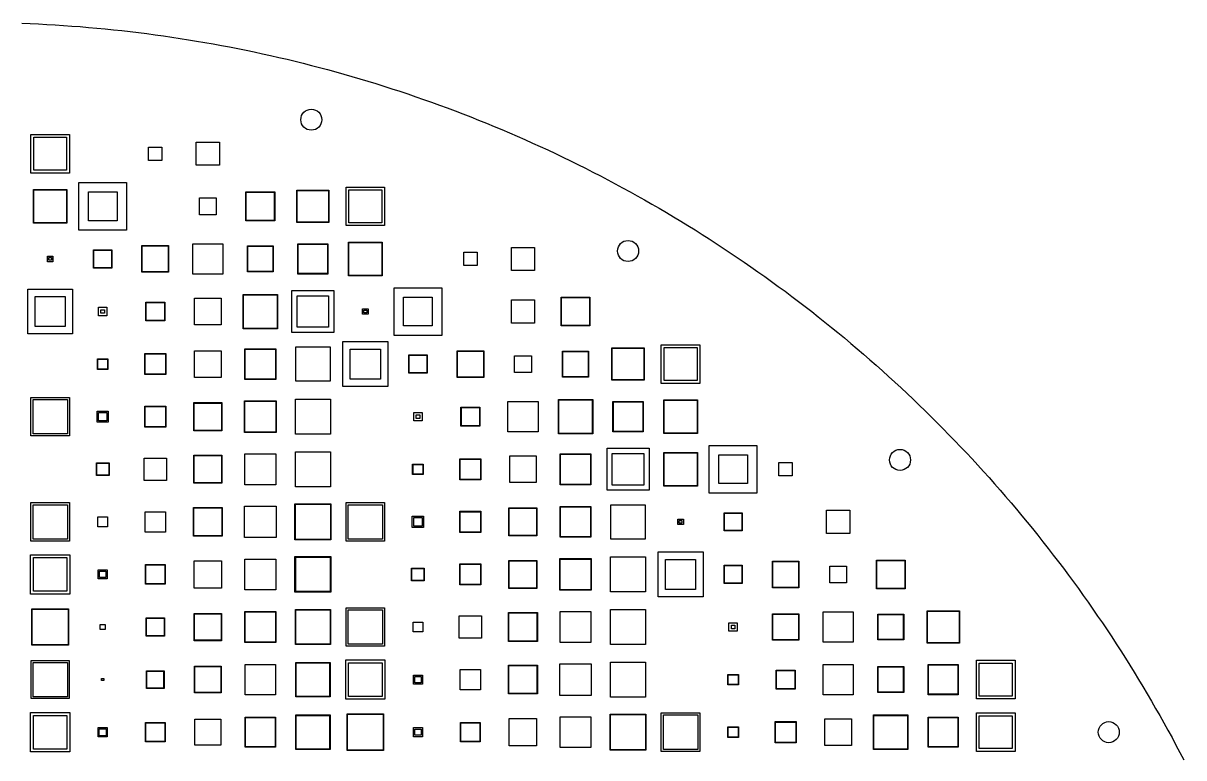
# Model space of a CAD drawing. Header units: millimetres. Extents: x -195 to 195, y -204 to 195.
# Drawn here: x 7.4 to 173.1, y 90.1 to 194.9 of the extents above; entities that cross this region are included whole.
import ezdxf

# ---------------------------------------------------------------- set-up
doc = ezdxf.new("R2010")
doc.units = ezdxf.units.MM
for name, color, linetype in [('M1', 1, 'Continuous'), ('M2', 30, 'Continuous'), ('NPTH', 9, 'Continuous'), ('OUTLINE', 7, 'Continuous')]:
    doc.layers.add(name, color=color, linetype=linetype)

msp = doc.modelspace()

# ---------------------------------------------------------------- linework, layer by layer
at = {"layer": 'M1'}
for points in [[(8.9, 178.6), (13.6, 178.6), (13.6, 173.9), (8.9, 173.9)], [(32.1, 177.9), (35.4, 177.9), (35.4, 174.6), (32.1, 174.6)], [(27.2, 177.2), (27.2, 175.3), (25.3, 175.3), (25.3, 177.2)], [(13.6, 171.1), (13.6, 166.4), (8.9, 166.4), (8.9, 171.1)], [(20.8, 170.8), (20.8, 166.7), (16.7, 166.7), (16.7, 170.8)], [(43.25, 170.75), (43.25, 166.75), (39.25, 166.75), (39.25, 170.75)], [(51, 171), (51, 166.5), (46.5, 166.5), (46.5, 171)], [(58.6, 171.1), (58.6, 166.4), (53.9, 166.4), (53.9, 171.1)], [(34.95, 169.95), (34.95, 167.55), (32.55, 167.55), (32.55, 169.95)], [(20, 162.5), (20, 160), (17.5, 160), (17.5, 162.5)], [(28.1, 163.1), (28.1, 159.4), (24.4, 159.4), (24.4, 163.1)], [(35.9, 163.4), (35.9, 159.1), (31.6, 159.1), (31.6, 163.4)], [(43.1, 163.1), (43.1, 159.4), (39.4, 159.4), (39.4, 163.1)], [(50.9, 163.4), (50.9, 159.1), (46.6, 159.1), (46.6, 163.4)], [(58.6, 163.6), (58.6, 158.9), (53.9, 158.9), (53.9, 163.6)], [(80.4, 162.9), (80.4, 159.6), (77.1, 159.6), (77.1, 162.9)], [(11.65, 161.65), (11.65, 160.85), (10.85, 160.85), (10.85, 161.65)], [(72.2, 162.2), (72.2, 160.3), (70.3, 160.3), (70.3, 162.2)], [(13.4, 155.9), (13.4, 151.6), (9.1, 151.6), (9.1, 155.9)], [(38.8, 156.2), (43.7, 156.2), (43.7, 151.3), (38.8, 151.3)], [(51.75, 156.75), (51.75, 150.75), (45.75, 150.75), (45.75, 156.75)], [(65.8, 155.8), (65.8, 151.7), (61.7, 151.7), (61.7, 155.8)], [(88.25, 155.75), (88.25, 151.75), (84.25, 151.75), (84.25, 155.75)], [(27.6, 155.1), (27.6, 152.4), (24.9, 152.4), (24.9, 155.1)], [(35.65, 155.65), (35.65, 151.85), (31.85, 151.85), (31.85, 155.65)], [(55.85, 154.15), (56.65, 154.15), (56.65, 153.35), (55.85, 153.35)], [(80.4, 155.4), (80.4, 152.1), (77.1, 152.1), (77.1, 155.4)], [(18.5, 154), (19, 154), (19, 153.5), (18.5, 153.5)], [(27.7, 147.7), (27.7, 144.8), (24.8, 144.8), (24.8, 147.7)], [(31.85, 148.15), (35.65, 148.15), (35.65, 144.35), (31.85, 144.35)], [(43.4, 148.4), (43.4, 144.1), (39.1, 144.1), (39.1, 148.4)], [(51.2, 148.7), (51.2, 143.8), (46.3, 143.8), (46.3, 148.7)], [(58.4, 148.4), (58.4, 144.1), (54.1, 144.1), (54.1, 148.4)], [(62.5, 147.5), (65, 147.5), (65, 145), (62.5, 145)], [(73.1, 148.1), (73.1, 144.4), (69.4, 144.4), (69.4, 148.1)], [(88.1, 148.1), (88.1, 144.4), (84.4, 144.4), (84.4, 148.1)], [(96, 148.5), (96, 144), (91.5, 144), (91.5, 148.5)], [(103.6, 148.6), (103.6, 143.9), (98.9, 143.9), (98.9, 148.6)], [(19.45, 146.95), (19.45, 145.55), (18.05, 145.55), (18.05, 146.95)], [(79.95, 147.45), (79.95, 145.05), (77.55, 145.05), (77.55, 147.45)], [(13.7, 141.2), (13.7, 136.3), (8.8, 136.3), (8.8, 141.2)], [(43.45, 140.95), (43.45, 136.55), (39.05, 136.55), (39.05, 140.95)], [(46.25, 141.25), (51.25, 141.25), (51.25, 136.25), (46.25, 136.25)], [(80.9, 140.9), (80.9, 136.6), (76.6, 136.6), (76.6, 140.9)], [(88.7, 141.2), (88.7, 136.3), (83.8, 136.3), (83.8, 141.2)], [(95.9, 140.9), (95.9, 136.6), (91.6, 136.6), (91.6, 140.9)], [(98.9, 141.1), (103.6, 141.1), (103.6, 136.4), (98.9, 136.4)], [(19.55, 139.55), (19.55, 137.95), (17.95, 137.95), (17.95, 139.55)], [(27.7, 140.2), (27.7, 137.3), (24.8, 137.3), (24.8, 140.2)], [(31.8, 140.7), (35.7, 140.7), (35.7, 136.8), (31.8, 136.8)], [(69.9, 140.1), (72.6, 140.1), (72.6, 137.4), (69.9, 137.4)], [(64, 139), (64, 138.5), (63.5, 138.5), (63.5, 139)], [(90.75, 134.25), (96.75, 134.25), (96.75, 128.25), (90.75, 128.25)], [(27.85, 132.85), (27.85, 129.65), (24.65, 129.65), (24.65, 132.85)], [(35.7, 133.2), (35.7, 129.3), (31.8, 129.3), (31.8, 133.2)], [(43.45, 133.45), (43.45, 129.05), (39.05, 129.05), (39.05, 133.45)], [(46.25, 133.75), (51.25, 133.75), (51.25, 128.75), (46.25, 128.75)], [(72.7, 132.7), (72.7, 129.8), (69.8, 129.8), (69.8, 132.7)], [(80.65, 133.15), (80.65, 129.35), (76.85, 129.35), (76.85, 133.15)], [(88.4, 133.4), (88.4, 129.1), (84.1, 129.1), (84.1, 133.4)], [(103.6, 133.6), (103.6, 128.9), (98.9, 128.9), (98.9, 133.6)], [(106.7, 133.3), (110.8, 133.3), (110.8, 129.2), (106.7, 129.2)], [(19.65, 132.15), (19.65, 130.35), (17.85, 130.35), (17.85, 132.15)], [(64.45, 131.95), (64.45, 130.55), (63.05, 130.55), (63.05, 131.95)], [(117.2, 132.2), (117.2, 130.3), (115.3, 130.3), (115.3, 132.2)], [(8.8, 126.2), (13.7, 126.2), (13.7, 121.3), (8.8, 121.3)], [(43.5, 126), (43.5, 121.5), (39, 121.5), (39, 126)], [(51.25, 126.25), (51.25, 121.25), (46.25, 121.25), (46.25, 126.25)], [(58.7, 126.2), (58.7, 121.3), (53.8, 121.3), (53.8, 126.2)], [(91.3, 126.2), (96.2, 126.2), (96.2, 121.3), (91.3, 121.3)], [(19.45, 124.45), (19.45, 123.05), (18.05, 123.05), (18.05, 124.45)], [(24.8, 125.2), (27.7, 125.2), (27.7, 122.3), (24.8, 122.3)], [(35.75, 125.75), (35.75, 121.75), (31.75, 121.75), (31.75, 125.75)], [(62.95, 124.55), (64.55, 124.55), (64.55, 122.95), (62.95, 122.95)], [(72.7, 125.2), (72.7, 122.3), (69.8, 122.3), (69.8, 125.2)], [(80.7, 125.7), (80.7, 121.8), (76.8, 121.8), (76.8, 125.7)], [(88.4, 125.9), (88.4, 121.6), (84.1, 121.6), (84.1, 125.9)], [(110, 125), (110, 122.5), (107.5, 122.5), (107.5, 125)], [(125.4, 125.4), (125.4, 122.1), (122.1, 122.1), (122.1, 125.4)], [(101.65, 124.15), (101.65, 123.35), (100.85, 123.35), (100.85, 124.15)], [(8.45, 119.05), (14.05, 119.05), (14.05, 113.45), (8.45, 113.45)], [(27.65, 117.65), (27.65, 114.85), (24.85, 114.85), (24.85, 117.65)], [(31.8, 118.2), (35.7, 118.2), (35.7, 114.3), (31.8, 114.3)], [(43.45, 118.45), (43.45, 114.05), (39.05, 114.05), (39.05, 118.45)], [(51.2, 118.7), (51.2, 113.8), (46.3, 113.8), (46.3, 118.7)], [(69.8, 117.7), (72.7, 117.7), (72.7, 114.8), (69.8, 114.8)], [(80.7, 118.2), (80.7, 114.3), (76.8, 114.3), (76.8, 118.2)], [(88.45, 118.45), (88.45, 114.05), (84.05, 114.05), (84.05, 118.45)], [(96.25, 118.75), (96.25, 113.75), (91.25, 113.75), (91.25, 118.75)], [(103.4, 118.4), (103.4, 114.1), (99.1, 114.1), (99.1, 118.4)], [(118.1, 118.1), (118.1, 114.4), (114.4, 114.4), (114.4, 118.1)], [(129.25, 118.25), (133.25, 118.25), (133.25, 114.25), (129.25, 114.25)], [(19.4, 116.9), (19.4, 115.6), (18.1, 115.6), (18.1, 116.9)], [(64.65, 117.15), (64.65, 115.35), (62.85, 115.35), (62.85, 117.15)], [(110, 117.5), (110, 115), (107.5, 115), (107.5, 117.5)], [(122.55, 117.45), (124.95, 117.45), (124.95, 115.05), (122.55, 115.05)], [(13.8, 111.3), (13.8, 106.2), (8.7, 106.2), (8.7, 111.3)], [(46.25, 111.25), (51.25, 111.25), (51.25, 106.25), (46.25, 106.25)], [(58.7, 111.2), (58.7, 106.3), (53.8, 106.3), (53.8, 111.2)], [(96.25, 111.25), (96.25, 106.25), (91.25, 106.25), (91.25, 111.25)], [(25, 110), (27.5, 110), (27.5, 107.5), (25, 107.5)], [(35.7, 110.7), (35.7, 106.8), (31.8, 106.8), (31.8, 110.7)], [(43.4, 110.9), (43.4, 106.6), (39.1, 106.6), (39.1, 110.9)], [(63.05, 109.45), (64.45, 109.45), (64.45, 108.05), (63.05, 108.05)], [(72.85, 110.35), (72.85, 107.15), (69.65, 107.15), (69.65, 110.35)], [(80.75, 110.75), (80.75, 106.75), (76.75, 106.75), (76.75, 110.75)], [(84.05, 110.95), (88.45, 110.95), (88.45, 106.55), (84.05, 106.55)], [(118.1, 110.6), (118.1, 106.9), (114.4, 106.9), (114.4, 110.6)], [(125.9, 110.9), (125.9, 106.6), (121.6, 106.6), (121.6, 110.9)], [(133.1, 110.6), (133.1, 106.9), (129.4, 106.9), (129.4, 110.6)], [(141, 111), (141, 106.5), (136.5, 106.5), (136.5, 111)], [(19.1, 109.1), (19.1, 108.4), (18.4, 108.4), (18.4, 109.1)], [(109, 109), (109, 108.5), (108.5, 108.5), (108.5, 109)], [(13.7, 103.7), (13.7, 98.8), (8.8, 98.8), (8.8, 103.7)], [(35.6, 103.1), (35.6, 99.4), (31.9, 99.4), (31.9, 103.1)], [(43.4, 103.4), (43.4, 99.1), (39.1, 99.1), (39.1, 103.4)], [(46.3, 103.7), (51.2, 103.7), (51.2, 98.8), (46.3, 98.8)], [(59.05, 104.05), (59.05, 98.45), (53.45, 98.45), (53.45, 104.05)], [(80.75, 103.25), (80.75, 99.25), (76.75, 99.25), (76.75, 103.25)], [(84, 103.5), (88.5, 103.5), (88.5, 99), (84, 99)], [(96.25, 103.75), (96.25, 98.75), (91.25, 98.75), (91.25, 103.75)], [(125.9, 103.4), (125.9, 99.1), (121.6, 99.1), (121.6, 103.4)], [(133.1, 103.1), (133.1, 99.4), (129.4, 99.4), (129.4, 103.1)], [(140.9, 103.4), (140.9, 99.1), (136.6, 99.1), (136.6, 103.4)], [(148.6, 103.6), (148.6, 98.9), (143.9, 98.9), (143.9, 103.6)], [(18.9, 101.4), (18.9, 101.1), (18.6, 101.1), (18.6, 101.4)], [(27.45, 102.45), (27.45, 100.05), (25.05, 100.05), (25.05, 102.45)], [(64.4, 101.9), (64.4, 100.6), (63.1, 100.6), (63.1, 101.9)], [(72.7, 102.7), (72.7, 99.8), (69.8, 99.8), (69.8, 102.7)], [(109.45, 101.95), (109.45, 100.55), (108.05, 100.55), (108.05, 101.95)], [(114.9, 102.6), (117.6, 102.6), (117.6, 99.9), (114.9, 99.9)], [(13.65, 96.15), (13.65, 91.35), (8.85, 91.35), (8.85, 96.15)], [(51.2, 96.2), (51.2, 91.3), (46.3, 91.3), (46.3, 96.2)], [(58.8, 96.3), (58.8, 91.2), (53.7, 91.2), (53.7, 96.3)], [(96.25, 96.25), (96.25, 91.25), (91.25, 91.25), (91.25, 96.25)], [(103.7, 96.2), (103.7, 91.3), (98.8, 91.3), (98.8, 96.2)], [(133.7, 96.2), (133.7, 91.3), (128.8, 91.3), (128.8, 96.2)], [(27.65, 95.15), (27.65, 92.35), (24.85, 92.35), (24.85, 95.15)], [(35.6, 95.6), (35.6, 91.9), (31.9, 91.9), (31.9, 95.6)], [(39.15, 95.85), (43.35, 95.85), (43.35, 91.65), (39.15, 91.65)], [(69.85, 95.15), (72.65, 95.15), (72.65, 92.35), (69.85, 92.35)], [(80.7, 95.7), (80.7, 91.8), (76.8, 91.8), (76.8, 95.7)], [(84.05, 95.95), (88.45, 95.95), (88.45, 91.55), (84.05, 91.55)], [(108.05, 94.45), (109.45, 94.45), (109.45, 93.05), (108.05, 93.05)], [(117.7, 95.2), (117.7, 92.3), (114.8, 92.3), (114.8, 95.2)], [(125.65, 95.65), (125.65, 91.85), (121.85, 91.85), (121.85, 95.65)], [(140.9, 95.9), (140.9, 91.6), (136.6, 91.6), (136.6, 95.9)], [(148.6, 96.1), (148.6, 91.4), (143.9, 91.4), (143.9, 96.1)], [(19.25, 94.25), (19.25, 93.25), (18.25, 93.25), (18.25, 94.25)], [(64.4, 94.4), (64.4, 93.1), (63.1, 93.1), (63.1, 94.4)]]:
    msp.add_lwpolyline(points, close=True, dxfattribs=at)
at = {"layer": 'M2'}
for points in [[(8.5, 179), (14, 179), (14, 173.5), (8.5, 173.5)], [(32.1, 177.9), (35.4, 177.9), (35.4, 174.6), (32.1, 174.6)], [(27.2, 177.2), (27.2, 175.3), (25.3, 175.3), (25.3, 177.2)], [(13.65, 171.15), (13.65, 166.35), (8.85, 166.35), (8.85, 171.15)], [(22.15, 172.15), (22.15, 165.35), (15.35, 165.35), (15.35, 172.15)], [(43.3, 170.8), (43.3, 166.7), (39.2, 166.7), (39.2, 170.8)], [(51.05, 171.05), (51.05, 166.45), (46.45, 166.45), (46.45, 171.05)], [(59, 171.5), (59, 166), (53.5, 166), (53.5, 171.5)], [(34.95, 169.95), (34.95, 167.55), (32.55, 167.55), (32.55, 169.95)], [(20.05, 162.55), (20.05, 159.95), (17.45, 159.95), (17.45, 162.55)], [(28.15, 163.15), (28.15, 159.35), (24.35, 159.35), (24.35, 163.15)], [(35.9, 163.4), (35.9, 159.1), (31.6, 159.1), (31.6, 163.4)], [(43.05, 163.05), (43.05, 159.45), (39.45, 159.45), (39.45, 163.05)], [(50.85, 163.35), (50.85, 159.15), (46.65, 159.15), (46.65, 163.35)], [(58.65, 163.65), (58.65, 158.85), (53.85, 158.85), (53.85, 163.65)], [(80.4, 162.9), (80.4, 159.6), (77.1, 159.6), (77.1, 162.9)], [(11.45, 161.45), (11.45, 161.05), (11.05, 161.05), (11.05, 161.45)], [(72.2, 162.2), (72.2, 160.3), (70.3, 160.3), (70.3, 162.2)], [(14.45, 156.95), (14.45, 150.55), (8.05, 150.55), (8.05, 156.95)], [(38.85, 156.15), (43.65, 156.15), (43.65, 151.35), (38.85, 151.35)], [(51, 156), (51, 151.5), (46.5, 151.5), (46.5, 156)], [(67.15, 157.15), (67.15, 150.35), (60.35, 150.35), (60.35, 157.15)], [(88.3, 155.8), (88.3, 151.7), (84.2, 151.7), (84.2, 155.8)], [(18.15, 154.35), (19.35, 154.35), (19.35, 153.15), (18.15, 153.15)], [(27.55, 155.05), (27.55, 152.45), (24.95, 152.45), (24.95, 155.05)], [(35.65, 155.65), (35.65, 151.85), (31.85, 151.85), (31.85, 155.65)], [(80.4, 155.4), (80.4, 152.1), (77.1, 152.1), (77.1, 155.4)], [(56.05, 153.95), (56.45, 153.95), (56.45, 153.55), (56.05, 153.55)], [(59.45, 149.45), (59.45, 143.05), (53.05, 143.05), (53.05, 149.45)], [(27.75, 147.75), (27.75, 144.75), (24.75, 144.75), (24.75, 147.75)], [(31.85, 148.15), (35.65, 148.15), (35.65, 144.35), (31.85, 144.35)], [(43.45, 148.45), (43.45, 144.05), (39.05, 144.05), (39.05, 148.45)], [(51.2, 148.7), (51.2, 143.8), (46.3, 143.8), (46.3, 148.7)], [(62.45, 147.55), (65.05, 147.55), (65.05, 144.95), (62.45, 144.95)], [(73.15, 148.15), (73.15, 144.35), (69.35, 144.35), (69.35, 148.15)], [(88.05, 148.05), (88.05, 144.45), (84.45, 144.45), (84.45, 148.05)], [(96.05, 148.55), (96.05, 143.95), (91.45, 143.95), (91.45, 148.55)], [(104, 149), (104, 143.5), (98.5, 143.5), (98.5, 149)], [(19.5, 147), (19.5, 145.5), (18, 145.5), (18, 147)], [(79.95, 147.45), (79.95, 145.05), (77.55, 145.05), (77.55, 147.45)], [(14, 141.5), (14, 136), (8.5, 136), (8.5, 141.5)], [(43.5, 141), (43.5, 136.5), (39, 136.5), (39, 141)], [(46.25, 141.25), (51.25, 141.25), (51.25, 136.25), (46.25, 136.25)], [(80.9, 140.9), (80.9, 136.6), (76.6, 136.6), (76.6, 140.9)], [(88.65, 141.15), (88.65, 136.35), (83.85, 136.35), (83.85, 141.15)], [(95.85, 140.85), (95.85, 136.65), (91.65, 136.65), (91.65, 140.85)], [(98.85, 141.15), (103.65, 141.15), (103.65, 136.35), (98.85, 136.35)], [(19.35, 139.35), (19.35, 138.15), (18.15, 138.15), (18.15, 139.35)], [(27.75, 140.25), (27.75, 137.25), (24.75, 137.25), (24.75, 140.25)], [(31.75, 140.75), (35.75, 140.75), (35.75, 136.75), (31.75, 136.75)], [(64.35, 139.35), (64.35, 138.15), (63.15, 138.15), (63.15, 139.35)], [(69.95, 140.05), (72.55, 140.05), (72.55, 137.45), (69.95, 137.45)], [(105.35, 134.65), (112.15, 134.65), (112.15, 127.85), (105.35, 127.85)], [(27.85, 132.85), (27.85, 129.65), (24.65, 129.65), (24.65, 132.85)], [(35.75, 133.25), (35.75, 129.25), (31.75, 129.25), (31.75, 133.25)], [(43.45, 133.45), (43.45, 129.05), (39.05, 129.05), (39.05, 133.45)], [(46.25, 133.75), (51.25, 133.75), (51.25, 128.75), (46.25, 128.75)], [(72.75, 132.75), (72.75, 129.75), (69.75, 129.75), (69.75, 132.75)], [(80.65, 133.15), (80.65, 129.35), (76.85, 129.35), (76.85, 133.15)], [(88.45, 133.45), (88.45, 129.05), (84.05, 129.05), (84.05, 133.45)], [(91.5, 133.5), (96, 133.5), (96, 129), (91.5, 129)], [(103.65, 133.65), (103.65, 128.85), (98.85, 128.85), (98.85, 133.65)], [(19.6, 132.1), (19.6, 130.4), (17.9, 130.4), (17.9, 132.1)], [(64.5, 132), (64.5, 130.5), (63, 130.5), (63, 132)], [(117.2, 132.2), (117.2, 130.3), (115.3, 130.3), (115.3, 132.2)], [(8.5, 126.5), (14, 126.5), (14, 121), (8.5, 121)], [(43.5, 126), (43.5, 121.5), (39, 121.5), (39, 126)], [(51.3, 126.3), (51.3, 121.2), (46.2, 121.2), (46.2, 126.3)], [(59, 126.5), (59, 121), (53.5, 121), (53.5, 126.5)], [(88.45, 125.95), (88.45, 121.55), (84.05, 121.55), (84.05, 125.95)], [(91.3, 126.2), (96.2, 126.2), (96.2, 121.3), (91.3, 121.3)], [(19.45, 124.45), (19.45, 123.05), (18.05, 123.05), (18.05, 124.45)], [(24.8, 125.2), (27.7, 125.2), (27.7, 122.3), (24.8, 122.3)], [(35.8, 125.8), (35.8, 121.7), (31.7, 121.7), (31.7, 125.8)], [(63.15, 124.35), (64.35, 124.35), (64.35, 123.15), (63.15, 123.15)], [(72.75, 125.25), (72.75, 122.25), (69.75, 122.25), (69.75, 125.25)], [(80.75, 125.75), (80.75, 121.75), (76.75, 121.75), (76.75, 125.75)], [(110.05, 125.05), (110.05, 122.45), (107.45, 122.45), (107.45, 125.05)], [(125.4, 125.4), (125.4, 122.1), (122.1, 122.1), (122.1, 125.4)], [(101.45, 123.95), (101.45, 123.55), (101.05, 123.55), (101.05, 123.95)], [(104.45, 119.45), (104.45, 113.05), (98.05, 113.05), (98.05, 119.45)], [(8.85, 118.65), (13.65, 118.65), (13.65, 113.85), (8.85, 113.85)], [(31.8, 118.2), (35.7, 118.2), (35.7, 114.3), (31.8, 114.3)], [(43.45, 118.45), (43.45, 114.05), (39.05, 114.05), (39.05, 118.45)], [(51.3, 118.8), (51.3, 113.7), (46.2, 113.7), (46.2, 118.8)], [(69.75, 117.75), (72.75, 117.75), (72.75, 114.75), (69.75, 114.75)], [(80.75, 118.25), (80.75, 114.25), (76.75, 114.25), (76.75, 118.25)], [(88.5, 118.5), (88.5, 114), (84, 114), (84, 118.5)], [(96.25, 118.75), (96.25, 113.75), (91.25, 113.75), (91.25, 118.75)], [(118.15, 118.15), (118.15, 114.35), (114.35, 114.35), (114.35, 118.15)], [(129.2, 118.3), (133.3, 118.3), (133.3, 114.2), (129.2, 114.2)], [(19.2, 116.7), (19.2, 115.8), (18.3, 115.8), (18.3, 116.7)], [(27.6, 117.6), (27.6, 114.9), (24.9, 114.9), (24.9, 117.6)], [(64.6, 117.1), (64.6, 115.4), (62.9, 115.4), (62.9, 117.1)], [(110.05, 117.55), (110.05, 114.95), (107.45, 114.95), (107.45, 117.55)], [(122.55, 117.45), (124.95, 117.45), (124.95, 115.05), (122.55, 115.05)], [(13.85, 111.35), (13.85, 106.15), (8.65, 106.15), (8.65, 111.35)], [(46.3, 111.2), (51.2, 111.2), (51.2, 106.3), (46.3, 106.3)], [(59, 111.5), (59, 106), (53.5, 106), (53.5, 111.5)], [(96.25, 111.25), (96.25, 106.25), (91.25, 106.25), (91.25, 111.25)], [(141.05, 111.05), (141.05, 106.45), (136.45, 106.45), (136.45, 111.05)], [(24.95, 110.05), (27.55, 110.05), (27.55, 107.45), (24.95, 107.45)], [(35.65, 110.65), (35.65, 106.85), (31.85, 106.85), (31.85, 110.65)], [(43.45, 110.95), (43.45, 106.55), (39.05, 106.55), (39.05, 110.95)], [(63.05, 109.45), (64.45, 109.45), (64.45, 108.05), (63.05, 108.05)], [(72.85, 110.35), (72.85, 107.15), (69.65, 107.15), (69.65, 110.35)], [(80.8, 110.8), (80.8, 106.7), (76.7, 106.7), (76.7, 110.8)], [(84.05, 110.95), (88.45, 110.95), (88.45, 106.55), (84.05, 106.55)], [(118.15, 110.65), (118.15, 106.85), (114.35, 106.85), (114.35, 110.65)], [(125.9, 110.9), (125.9, 106.6), (121.6, 106.6), (121.6, 110.9)], [(133.05, 110.55), (133.05, 106.95), (129.45, 106.95), (129.45, 110.55)], [(19.1, 109.1), (19.1, 108.4), (18.4, 108.4), (18.4, 109.1)], [(109.35, 109.35), (109.35, 108.15), (108.15, 108.15), (108.15, 109.35)], [(13.95, 103.95), (13.95, 98.55), (8.55, 98.55), (8.55, 103.95)], [(35.65, 103.15), (35.65, 99.35), (31.85, 99.35), (31.85, 103.15)], [(43.4, 103.4), (43.4, 99.1), (39.1, 99.1), (39.1, 103.4)], [(46.35, 103.65), (51.15, 103.65), (51.15, 98.85), (46.35, 98.85)], [(58.65, 103.65), (58.65, 98.85), (53.85, 98.85), (53.85, 103.65)], [(80.8, 103.3), (80.8, 99.2), (76.7, 99.2), (76.7, 103.3)], [(84, 103.5), (88.5, 103.5), (88.5, 99), (84, 99)], [(96.25, 103.75), (96.25, 98.75), (91.25, 98.75), (91.25, 103.75)], [(125.9, 103.4), (125.9, 99.1), (121.6, 99.1), (121.6, 103.4)], [(133.05, 103.05), (133.05, 99.45), (129.45, 99.45), (129.45, 103.05)], [(140.85, 103.35), (140.85, 99.15), (136.65, 99.15), (136.65, 103.35)], [(149, 104), (149, 98.5), (143.5, 98.5), (143.5, 104)], [(18.9, 101.4), (18.9, 101.1), (18.6, 101.1), (18.6, 101.4)], [(27.5, 102.5), (27.5, 100), (25, 100), (25, 102.5)], [(64.2, 101.7), (64.2, 100.8), (63.3, 100.8), (63.3, 101.7)], [(72.7, 102.7), (72.7, 99.8), (69.8, 99.8), (69.8, 102.7)], [(109.5, 102), (109.5, 100.5), (108, 100.5), (108, 102)], [(114.95, 102.55), (117.55, 102.55), (117.55, 99.95), (114.95, 99.95)], [(14.05, 96.55), (14.05, 90.95), (8.45, 90.95), (8.45, 96.55)], [(51.15, 96.15), (51.15, 91.35), (46.35, 91.35), (46.35, 96.15)], [(58.85, 96.35), (58.85, 91.15), (53.65, 91.15), (53.65, 96.35)], [(96.3, 96.3), (96.3, 91.2), (91.2, 91.2), (91.2, 96.3)], [(104, 96.5), (104, 91), (98.5, 91), (98.5, 96.5)], [(133.65, 96.15), (133.65, 91.35), (128.85, 91.35), (128.85, 96.15)], [(149, 96.5), (149, 91), (143.5, 91), (143.5, 96.5)], [(27.6, 95.1), (27.6, 92.4), (24.9, 92.4), (24.9, 95.1)], [(35.6, 95.6), (35.6, 91.9), (31.9, 91.9), (31.9, 95.6)], [(39.1, 95.9), (43.4, 95.9), (43.4, 91.6), (39.1, 91.6)], [(69.9, 95.1), (72.6, 95.1), (72.6, 92.4), (69.9, 92.4)], [(80.7, 95.7), (80.7, 91.8), (76.8, 91.8), (76.8, 95.7)], [(84.05, 95.95), (88.45, 95.95), (88.45, 91.55), (84.05, 91.55)], [(108, 94.5), (109.5, 94.5), (109.5, 93), (108, 93)], [(117.75, 95.25), (117.75, 92.25), (114.75, 92.25), (114.75, 95.25)], [(125.65, 95.65), (125.65, 91.85), (121.85, 91.85), (121.85, 95.65)], [(140.85, 95.85), (140.85, 91.65), (136.65, 91.65), (136.65, 95.85)], [(19.4, 94.4), (19.4, 93.1), (18.1, 93.1), (18.1, 94.4)], [(64.2, 94.2), (64.2, 93.3), (63.3, 93.3), (63.3, 94.2)]]:
    msp.add_lwpolyline(points, close=True, dxfattribs=at)
at = {"layer": 'NPTH'}
for centre in [(48.53, 181.11), (93.75, 162.38), (132.58, 132.58), (162.38, 93.75)]:
    msp.add_circle(centre, 1.5, dxfattribs=at)
at = {"layer": 'OUTLINE'}
msp.add_lwpolyline([(7.18, 194.87), (8.37, 194.82), (9.57, 194.77), (10.76, 194.7), (11.96, 194.63), (13.15, 194.56), (14.35, 194.47), (15.54, 194.38), (16.73, 194.28), (17.92, 194.17), (19.11, 194.06), (20.3, 193.94), (21.49, 193.81), (22.68, 193.68), (23.87, 193.53), (25.06, 193.38), (26.24, 193.23), (27.43, 193.06), (28.61, 192.89), (29.8, 192.71), (30.98, 192.52), (32.16, 192.33), (33.34, 192.13), (34.52, 191.92), (35.69, 191.71), (36.87, 191.48), (38.04, 191.25), (39.22, 191.02), (40.39, 190.77), (41.56, 190.52), (42.72, 190.26), (43.89, 190), (45.06, 189.72), (46.22, 189.44), (47.38, 189.16), (48.54, 188.86), (49.7, 188.56), (50.85, 188.25), (52.01, 187.94), (53.16, 187.61), (54.31, 187.28), (55.46, 186.95), (56.61, 186.6), (57.75, 186.25), (58.89, 185.89), (60.03, 185.53), (61.17, 185.16), (62.3, 184.78), (63.44, 184.39), (64.57, 184), (65.69, 183.6), (66.82, 183.19), (67.94, 182.78), (69.06, 182.36), (70.18, 181.93), (71.29, 181.5), (72.41, 181.06), (73.52, 180.61), (74.62, 180.16), (75.73, 179.7), (76.83, 179.23), (77.93, 178.75), (79.02, 178.27), (80.11, 177.78), (81.2, 177.29), (82.29, 176.79), (83.37, 176.28), (84.45, 175.76), (85.53, 175.24), (86.6, 174.71), (87.67, 174.18), (88.74, 173.64), (89.81, 173.09), (90.87, 172.54), (91.92, 171.97), (92.98, 171.41), (94.03, 170.83), (95.07, 170.25), (96.12, 169.67), (97.15, 169.07), (98.19, 168.47), (99.22, 167.87), (100.25, 167.26), (101.27, 166.64), (102.29, 166.01), (103.31, 165.38), (104.32, 164.75), (105.33, 164.1), (106.34, 163.45), (107.34, 162.8), (108.34, 162.14), (109.33, 161.47), (110.32, 160.79), (111.3, 160.11), (112.28, 159.43), (113.26, 158.74), (114.23, 158.04), (115.2, 157.34), (116.16, 156.63), (117.12, 155.91), (118.07, 155.19), (119.02, 154.46), (119.97, 153.73), (120.91, 152.99), (121.85, 152.24), (122.78, 151.49), (123.71, 150.74), (124.63, 149.98), (125.55, 149.21), (126.46, 148.43), (127.37, 147.66), (128.27, 146.87), (129.17, 146.08), (130.06, 145.29), (130.95, 144.49), (131.84, 143.68), (132.72, 142.87), (133.59, 142.05), (134.46, 141.23), (135.32, 140.4), (136.18, 139.57), (137.04, 138.73), (137.89, 137.89), (138.73, 137.04), (139.57, 136.18), (140.4, 135.32), (141.23, 134.46), (142.05, 133.59), (142.87, 132.72), (143.68, 131.84), (144.49, 130.95), (145.29, 130.06), (146.08, 129.17), (146.87, 128.27), (147.66, 127.37), (148.43, 126.46), (149.21, 125.55), (149.98, 124.63), (150.74, 123.71), (151.49, 122.78), (152.24, 121.85), (152.99, 120.91), (153.73, 119.97), (154.46, 119.02), (155.19, 118.07), (155.91, 117.12), (156.63, 116.16), (157.34, 115.2), (158.04, 114.23), (158.74, 113.26), (159.43, 112.28), (160.11, 111.3), (160.79, 110.32), (161.47, 109.33), (162.14, 108.34), (162.8, 107.34), (163.45, 106.34), (164.1, 105.33), (164.75, 104.32), (165.38, 103.31), (166.01, 102.29), (166.64, 101.27), (167.26, 100.25), (167.87, 99.22), (168.47, 98.19), (169.07, 97.15), (169.67, 96.12), (170.25, 95.07), (170.83, 94.03), (171.41, 92.98), (171.97, 91.92), (172.54, 90.87), (173.09, 89.81)], dxfattribs=at)

doc.saveas('drawing.dxf')
